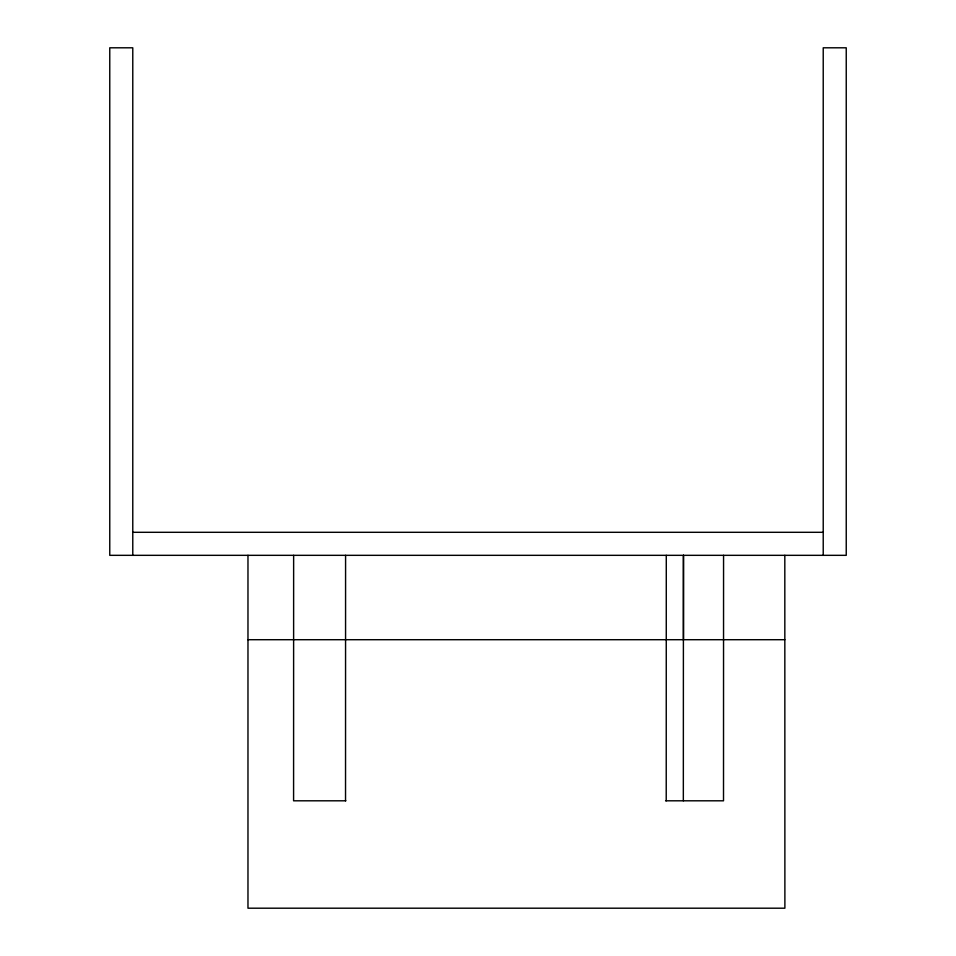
<?xml version="1.0" encoding="UTF-8"?>
<svg xmlns="http://www.w3.org/2000/svg" width="956" height="956" viewBox="0 0 956 956"><rect width="100%" height="100%" fill="white"/><g stroke="black" fill="none" stroke-linecap="round" stroke-linejoin="round"><path stroke-width="1.43" d="M247.974 555.317L247.974 908.2L784.888 908.2L784.816 555.317M132.824 532.301L823.247 532.301M247.974 639.707L345.355 639.707M345.582 639.707L784.816 639.707M345.833 800.805L293.588 800.805L293.635 555.317M665.567 800.805L723.513 800.805L723.561 555.317M823.224 555.328L823.224 47.8L846.239 47.8L846.239 555.328L109.761 555.328L109.761 47.8L132.776 47.8L132.776 555.328M683.492 555.317L683.492 639.707M683.432 555.317L683.337 800.805M666.284 555.317L666.224 800.805M345.582 555.317L345.534 800.805"/></g></svg>
